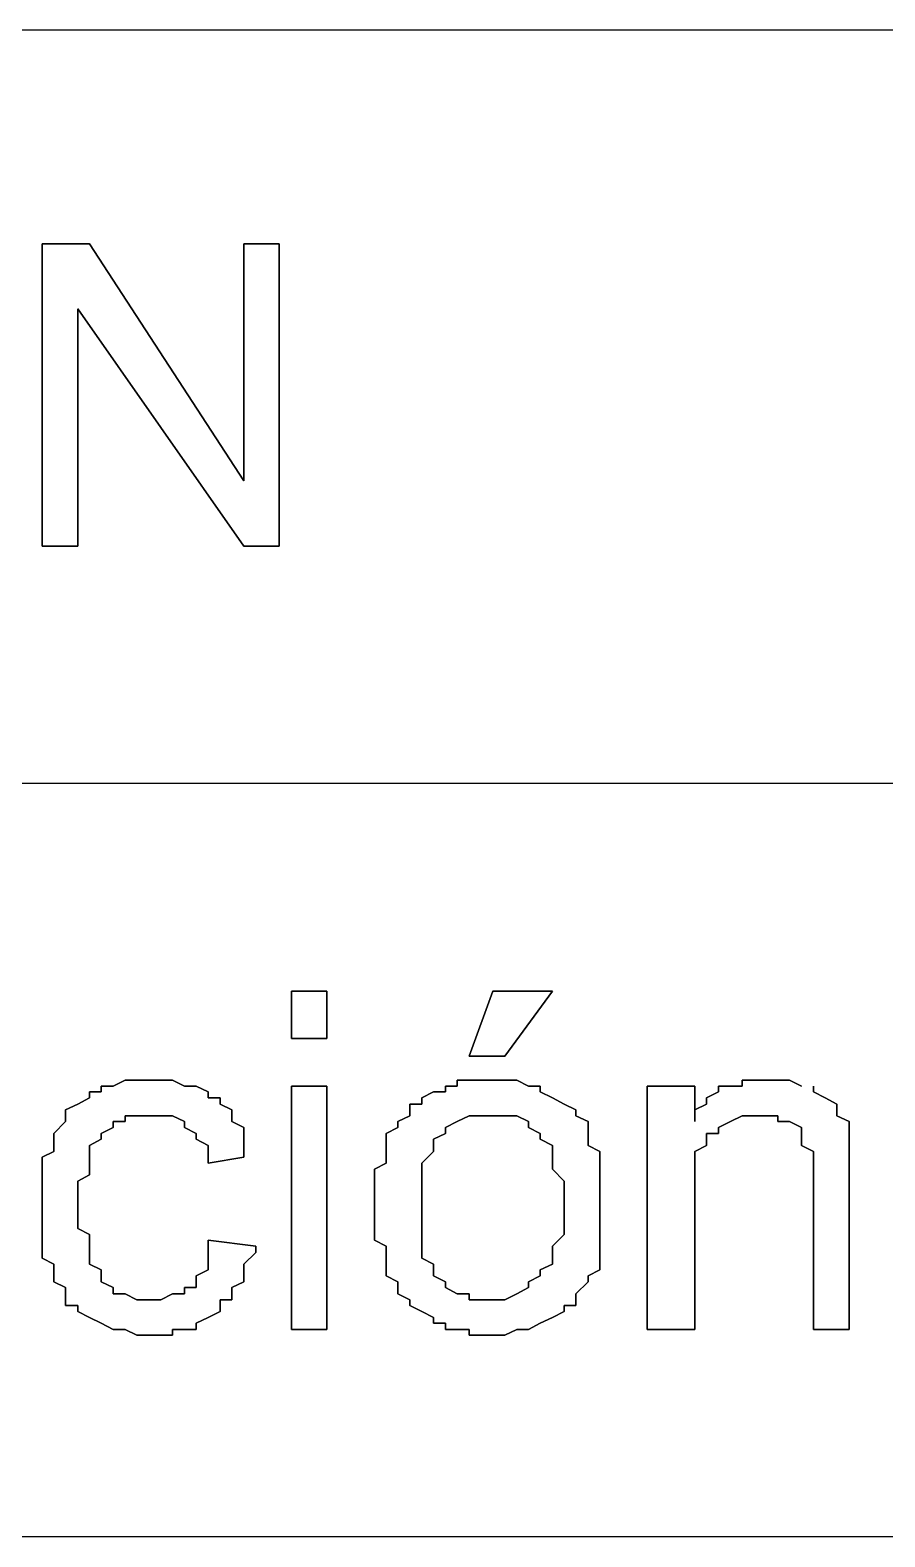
# Model space of a CAD drawing. Header units: metres. Extents: x 2.9 to 42.8, y 1.7 to 28.7.
# Drawn here: x 39.4017 to 39.6558, y 10.3611 to 10.8091 of the extents above; entities that cross this region are included whole.
import ezdxf

# ---------------------------------------------------------------- set-up
doc = ezdxf.new("R2010")
doc.units = ezdxf.units.M
doc.layers.add('NEGRO', color=7, linetype='Continuous')

msp = doc.modelspace()

# ---------------------------------------------------------------- linework, layer by layer
at = {"layer": 'NEGRO', "lineweight": -3}
for points in [[(42.3545, 10.8091), (36.389, 10.8091)], [(39.4194, 10.7456), (39.4053, 10.7456), (39.4194, 10.7456)], [(39.4053, 10.7456), (39.4053, 10.6557), (39.4053, 10.7456)], [(39.4653, 10.6751), (39.4194, 10.7456), (39.4653, 10.6751)], [(39.4758, 10.7456), (39.4653, 10.7456), (39.4758, 10.7456)], [(39.4653, 10.7456), (39.4653, 10.6751), (39.4653, 10.7456)], [(39.4758, 10.6557), (39.4758, 10.7456), (39.4758, 10.6557)], [(39.4159, 10.6557), (39.4159, 10.7262), (39.4159, 10.6557)], [(39.4159, 10.7262), (39.4653, 10.6557), (39.4159, 10.7262)], [(39.4053, 10.6557), (39.4159, 10.6557), (39.4053, 10.6557)], [(39.4653, 10.6557), (39.4758, 10.6557), (39.4653, 10.6557)], [(42.3545, 10.5851), (36.389, 10.5851)], [(39.4899, 10.5234), (39.4794, 10.5234), (39.4899, 10.5234)], [(39.4794, 10.5234), (39.4794, 10.5093), (39.4794, 10.5234)], [(39.4899, 10.5093), (39.4899, 10.5234), (39.4899, 10.5093)], [(39.5393, 10.5234), (39.5323, 10.504), (39.5393, 10.5234)], [(39.557, 10.5234), (39.5393, 10.5234), (39.557, 10.5234)], [(39.5429, 10.504), (39.557, 10.5234), (39.5429, 10.504)], [(39.4794, 10.5093), (39.4899, 10.5093), (39.4794, 10.5093)], [(39.5323, 10.504), (39.5429, 10.504), (39.5323, 10.504)], [(39.43, 10.4969), (39.4264, 10.4951), (39.43, 10.4969)], [(39.4335, 10.4969), (39.43, 10.4969), (39.4335, 10.4969)], [(39.437, 10.4969), (39.4335, 10.4969), (39.437, 10.4969)], [(39.4406, 10.4969), (39.437, 10.4969), (39.4406, 10.4969)], [(39.4441, 10.4969), (39.4406, 10.4969), (39.4441, 10.4969)], [(39.4476, 10.4951), (39.4441, 10.4969), (39.4476, 10.4951)], [(39.5323, 10.4969), (39.5287, 10.4969), (39.5323, 10.4969)], [(39.5287, 10.4969), (39.5287, 10.4951), (39.5287, 10.4969)], [(39.5358, 10.4969), (39.5323, 10.4969), (39.5358, 10.4969)], [(39.5393, 10.4969), (39.5358, 10.4969), (39.5393, 10.4969)], [(39.5429, 10.4969), (39.5393, 10.4969), (39.5429, 10.4969)], [(39.5464, 10.4969), (39.5429, 10.4969), (39.5464, 10.4969)], [(39.5499, 10.4951), (39.5464, 10.4969), (39.5499, 10.4951)], [(39.6169, 10.4969), (39.6134, 10.4969), (39.6169, 10.4969)], [(39.6134, 10.4969), (39.6134, 10.4951), (39.6134, 10.4969)], [(39.6205, 10.4969), (39.6169, 10.4969), (39.6205, 10.4969)], [(39.624, 10.4969), (39.6205, 10.4969), (39.624, 10.4969)], [(39.6275, 10.4969), (39.624, 10.4969), (39.6275, 10.4969)], [(39.6311, 10.4951), (39.6275, 10.4969), (39.6311, 10.4951)], [(39.4229, 10.4934), (39.4194, 10.4934), (39.4229, 10.4934)], [(39.4194, 10.4934), (39.4194, 10.4916), (39.4194, 10.4934)], [(39.4264, 10.4951), (39.4229, 10.4951), (39.4264, 10.4951)], [(39.4229, 10.4951), (39.4229, 10.4934), (39.4229, 10.4951)], [(39.4511, 10.4951), (39.4476, 10.4951), (39.4511, 10.4951)], [(39.4547, 10.4934), (39.4511, 10.4951), (39.4547, 10.4934)], [(39.4547, 10.4916), (39.4547, 10.4934), (39.4547, 10.4916)], [(39.4899, 10.4951), (39.4794, 10.4951), (39.4899, 10.4951)], [(39.4794, 10.4951), (39.4794, 10.4228), (39.4794, 10.4951)], [(39.4899, 10.4228), (39.4899, 10.4951), (39.4899, 10.4228)], [(39.5217, 10.4934), (39.5182, 10.4916), (39.5217, 10.4934)], [(39.5252, 10.4934), (39.5217, 10.4934), (39.5252, 10.4934)], [(39.5287, 10.4951), (39.5252, 10.4951), (39.5287, 10.4951)], [(39.5252, 10.4951), (39.5252, 10.4934), (39.5252, 10.4951)], [(39.5534, 10.4951), (39.5499, 10.4951), (39.5534, 10.4951)], [(39.5534, 10.4934), (39.5534, 10.4951), (39.5534, 10.4934)], [(39.557, 10.4916), (39.5534, 10.4934), (39.557, 10.4916)], [(39.5993, 10.4951), (39.5852, 10.4951), (39.5993, 10.4951)], [(39.5852, 10.4951), (39.5852, 10.4228), (39.5852, 10.4951)], [(39.5993, 10.4846), (39.5993, 10.4951), (39.5993, 10.4846)], [(39.6064, 10.4934), (39.6028, 10.4916), (39.6064, 10.4934)], [(39.6099, 10.4951), (39.6064, 10.4951), (39.6099, 10.4951)], [(39.6064, 10.4951), (39.6064, 10.4934), (39.6064, 10.4951)], [(39.6134, 10.4951), (39.6099, 10.4951), (39.6134, 10.4951)], [(39.6346, 10.4934), (39.6346, 10.4951), (39.6346, 10.4934)], [(39.6381, 10.4916), (39.6346, 10.4934), (39.6381, 10.4916)], [(39.4159, 10.4898), (39.4123, 10.4881), (39.4159, 10.4898)], [(39.4123, 10.4881), (39.4123, 10.4863), (39.4123, 10.4881)], [(39.4194, 10.4916), (39.4159, 10.4898), (39.4194, 10.4916)], [(39.4582, 10.4916), (39.4547, 10.4916), (39.4582, 10.4916)], [(39.4582, 10.4898), (39.4582, 10.4916), (39.4582, 10.4898)], [(39.4617, 10.4881), (39.4582, 10.4898), (39.4617, 10.4881)], [(39.4617, 10.4863), (39.4617, 10.4881), (39.4617, 10.4863)], [(39.5182, 10.4898), (39.5146, 10.4898), (39.5182, 10.4898)], [(39.5146, 10.4898), (39.5146, 10.4881), (39.5146, 10.4898)], [(39.5146, 10.4881), (39.5146, 10.4863), (39.5146, 10.4881)], [(39.5182, 10.4916), (39.5182, 10.4898), (39.5182, 10.4916)], [(39.5605, 10.4898), (39.557, 10.4916), (39.5605, 10.4898)], [(39.564, 10.4881), (39.5605, 10.4898), (39.564, 10.4881)], [(39.564, 10.4863), (39.564, 10.4881), (39.564, 10.4863)], [(39.6028, 10.4898), (39.5993, 10.4881), (39.6028, 10.4898)], [(39.5993, 10.4881), (39.5993, 10.4863), (39.5993, 10.4881)], [(39.6028, 10.4916), (39.6028, 10.4898), (39.6028, 10.4916)], [(39.6416, 10.4898), (39.6381, 10.4916), (39.6416, 10.4898)], [(39.6416, 10.4881), (39.6416, 10.4898), (39.6416, 10.4881)], [(39.6416, 10.4863), (39.6416, 10.4881), (39.6416, 10.4863)], [(39.4123, 10.4846), (39.4088, 10.481), (39.4123, 10.4846)], [(39.4123, 10.4863), (39.4123, 10.4846), (39.4123, 10.4863)], [(39.4264, 10.4828), (39.4264, 10.4846), (39.4264, 10.4828)], [(39.4264, 10.4846), (39.43, 10.4846), (39.4264, 10.4846)], [(39.43, 10.4846), (39.43, 10.4863), (39.43, 10.4846)], [(39.43, 10.4863), (39.4335, 10.4863), (39.43, 10.4863)], [(39.4335, 10.4863), (39.437, 10.4863), (39.4335, 10.4863)], [(39.437, 10.4863), (39.4406, 10.4863), (39.437, 10.4863)], [(39.4406, 10.4863), (39.4441, 10.4863), (39.4406, 10.4863)], [(39.4441, 10.4863), (39.4476, 10.4846), (39.4441, 10.4863)], [(39.4476, 10.4846), (39.4476, 10.4828), (39.4476, 10.4846)], [(39.4617, 10.4846), (39.4617, 10.4863), (39.4617, 10.4846)], [(39.4653, 10.4828), (39.4617, 10.4846), (39.4653, 10.4828)], [(39.5146, 10.4863), (39.5111, 10.4846), (39.5146, 10.4863)], [(39.5111, 10.4846), (39.5111, 10.4828), (39.5111, 10.4846)], [(39.5252, 10.4828), (39.5287, 10.4846), (39.5252, 10.4828)], [(39.5287, 10.4846), (39.5323, 10.4863), (39.5287, 10.4846)], [(39.5323, 10.4863), (39.5358, 10.4863), (39.5323, 10.4863)], [(39.5358, 10.4863), (39.5393, 10.4863), (39.5358, 10.4863)], [(39.5393, 10.4863), (39.5429, 10.4863), (39.5393, 10.4863)], [(39.5429, 10.4863), (39.5464, 10.4863), (39.5429, 10.4863)], [(39.5464, 10.4863), (39.5499, 10.4846), (39.5464, 10.4863)], [(39.5499, 10.4846), (39.5499, 10.4828), (39.5499, 10.4846)], [(39.5676, 10.4846), (39.564, 10.4863), (39.5676, 10.4846)], [(39.5676, 10.4828), (39.5676, 10.4846), (39.5676, 10.4828)], [(39.5993, 10.4863), (39.5993, 10.4846), (39.5993, 10.4863)], [(39.6064, 10.4828), (39.6099, 10.4846), (39.6064, 10.4828)], [(39.6099, 10.4846), (39.6134, 10.4863), (39.6099, 10.4846)], [(39.6134, 10.4863), (39.6169, 10.4863), (39.6134, 10.4863)], [(39.6169, 10.4863), (39.6205, 10.4863), (39.6169, 10.4863)], [(39.6205, 10.4863), (39.624, 10.4863), (39.6205, 10.4863)], [(39.624, 10.4863), (39.624, 10.4846), (39.624, 10.4863)], [(39.624, 10.4846), (39.6275, 10.4846), (39.624, 10.4846)], [(39.6275, 10.4846), (39.6311, 10.4828), (39.6275, 10.4846)], [(39.6452, 10.4846), (39.6416, 10.4863), (39.6452, 10.4846)], [(39.6452, 10.4828), (39.6452, 10.4846), (39.6452, 10.4828)], [(39.4088, 10.481), (39.4088, 10.4793), (39.4088, 10.481)], [(39.4088, 10.4793), (39.4088, 10.4775), (39.4088, 10.4793)], [(39.4194, 10.4775), (39.4229, 10.4793), (39.4194, 10.4775)], [(39.4229, 10.481), (39.4264, 10.4828), (39.4229, 10.481)], [(39.4229, 10.4793), (39.4229, 10.481), (39.4229, 10.4793)], [(39.4476, 10.4828), (39.4511, 10.481), (39.4476, 10.4828)], [(39.4511, 10.481), (39.4511, 10.4793), (39.4511, 10.481)], [(39.4511, 10.4793), (39.4547, 10.4775), (39.4511, 10.4793)], [(39.4653, 10.4793), (39.4653, 10.4828), (39.4653, 10.4793)], [(39.4653, 10.4775), (39.4653, 10.4793), (39.4653, 10.4775)], [(39.5111, 10.4828), (39.5076, 10.481), (39.5111, 10.4828)], [(39.5076, 10.481), (39.5076, 10.4793), (39.5076, 10.481)], [(39.5076, 10.4793), (39.5076, 10.4775), (39.5076, 10.4793)], [(39.5217, 10.4793), (39.5252, 10.481), (39.5217, 10.4793)], [(39.5217, 10.4775), (39.5217, 10.4793), (39.5217, 10.4775)], [(39.5252, 10.481), (39.5252, 10.4828), (39.5252, 10.481)], [(39.5499, 10.4828), (39.5534, 10.481), (39.5499, 10.4828)], [(39.5534, 10.481), (39.5534, 10.4793), (39.5534, 10.481)], [(39.5534, 10.4793), (39.557, 10.4775), (39.5534, 10.4793)], [(39.5676, 10.481), (39.5676, 10.4828), (39.5676, 10.481)], [(39.5676, 10.4775), (39.5676, 10.481), (39.5676, 10.4775)], [(39.6028, 10.4793), (39.6028, 10.481), (39.6028, 10.4793)], [(39.6028, 10.481), (39.6064, 10.481), (39.6028, 10.481)], [(39.6028, 10.4775), (39.6028, 10.4793), (39.6028, 10.4775)], [(39.6064, 10.481), (39.6064, 10.4828), (39.6064, 10.481)], [(39.6311, 10.4828), (39.6311, 10.481), (39.6311, 10.4828)], [(39.6311, 10.481), (39.6311, 10.4775), (39.6311, 10.481)], [(39.6452, 10.4793), (39.6452, 10.4828), (39.6452, 10.4793)], [(39.6452, 10.4775), (39.6452, 10.4793), (39.6452, 10.4775)], [(39.4088, 10.4757), (39.4053, 10.474), (39.4088, 10.4757)], [(39.4088, 10.4775), (39.4088, 10.4757), (39.4088, 10.4775)], [(39.4194, 10.4757), (39.4194, 10.4775), (39.4194, 10.4757)], [(39.4194, 10.474), (39.4194, 10.4757), (39.4194, 10.474)], [(39.4547, 10.4775), (39.4547, 10.4757), (39.4547, 10.4775)], [(39.4547, 10.4757), (39.4547, 10.4722), (39.4547, 10.4757)], [(39.4653, 10.4757), (39.4653, 10.4775), (39.4653, 10.4757)], [(39.4653, 10.474), (39.4653, 10.4757), (39.4653, 10.474)], [(39.5076, 10.4775), (39.5076, 10.474), (39.5076, 10.4775)], [(39.5182, 10.4722), (39.5217, 10.4757), (39.5182, 10.4722)], [(39.5217, 10.4757), (39.5217, 10.4775), (39.5217, 10.4757)], [(39.557, 10.4775), (39.557, 10.4757), (39.557, 10.4775)], [(39.557, 10.4757), (39.557, 10.474), (39.557, 10.4757)], [(39.5711, 10.4757), (39.5676, 10.4775), (39.5711, 10.4757)], [(39.5711, 10.474), (39.5711, 10.4757), (39.5711, 10.474)], [(39.5993, 10.4757), (39.6028, 10.4775), (39.5993, 10.4757)], [(39.5993, 10.4722), (39.5993, 10.4757), (39.5993, 10.4722)], [(39.6311, 10.4775), (39.6346, 10.4757), (39.6311, 10.4775)], [(39.6346, 10.4757), (39.6346, 10.4722), (39.6346, 10.4757)], [(39.6452, 10.4757), (39.6452, 10.4775), (39.6452, 10.4757)], [(39.6452, 10.474), (39.6452, 10.4757), (39.6452, 10.474)], [(39.4053, 10.474), (39.4053, 10.4722), (39.4053, 10.474)], [(39.4053, 10.4722), (39.4053, 10.4687), (39.4053, 10.4722)], [(39.4194, 10.4704), (39.4194, 10.474), (39.4194, 10.4704)], [(39.4194, 10.4687), (39.4194, 10.4704), (39.4194, 10.4687)], [(39.4547, 10.4722), (39.4653, 10.474), (39.4547, 10.4722)], [(39.5076, 10.4722), (39.5041, 10.4704), (39.5076, 10.4722)], [(39.5041, 10.4704), (39.5041, 10.4669), (39.5041, 10.4704)], [(39.5076, 10.474), (39.5076, 10.4722), (39.5076, 10.474)], [(39.5182, 10.4704), (39.5182, 10.4722), (39.5182, 10.4704)], [(39.5182, 10.4687), (39.5182, 10.4704), (39.5182, 10.4687)], [(39.557, 10.474), (39.557, 10.4722), (39.557, 10.474)], [(39.557, 10.4722), (39.557, 10.4704), (39.557, 10.4722)], [(39.557, 10.4704), (39.5605, 10.4669), (39.557, 10.4704)], [(39.5711, 10.4722), (39.5711, 10.474), (39.5711, 10.4722)], [(39.5711, 10.4687), (39.5711, 10.4722), (39.5711, 10.4687)], [(39.5993, 10.4704), (39.5993, 10.4722), (39.5993, 10.4704)], [(39.5993, 10.4669), (39.5993, 10.4704), (39.5993, 10.4669)], [(39.6346, 10.4722), (39.6346, 10.4704), (39.6346, 10.4722)], [(39.6346, 10.4704), (39.6346, 10.4669), (39.6346, 10.4704)], [(39.6452, 10.4704), (39.6452, 10.474), (39.6452, 10.4704)], [(39.6452, 10.4669), (39.6452, 10.4704), (39.6452, 10.4669)], [(39.4053, 10.4687), (39.4053, 10.4669), (39.4053, 10.4687)], [(39.4053, 10.4669), (39.4053, 10.4634), (39.4053, 10.4669)], [(39.4159, 10.4669), (39.4194, 10.4687), (39.4159, 10.4669)], [(39.4159, 10.4634), (39.4159, 10.4669), (39.4159, 10.4634)], [(39.5041, 10.4669), (39.5041, 10.4652), (39.5041, 10.4669)], [(39.5182, 10.4652), (39.5182, 10.4687), (39.5182, 10.4652)], [(39.5605, 10.4669), (39.5605, 10.4652), (39.5605, 10.4669)], [(39.5711, 10.4669), (39.5711, 10.4687), (39.5711, 10.4669)], [(39.5711, 10.4634), (39.5711, 10.4669), (39.5711, 10.4634)], [(39.5993, 10.4652), (39.5993, 10.4669), (39.5993, 10.4652)], [(39.6346, 10.4669), (39.6346, 10.4228), (39.6346, 10.4669)], [(39.6452, 10.4228), (39.6452, 10.4669), (39.6452, 10.4228)], [(39.4053, 10.4634), (39.4053, 10.4616), (39.4053, 10.4634)], [(39.4053, 10.4616), (39.4053, 10.4599), (39.4053, 10.4616)], [(39.4159, 10.4599), (39.4159, 10.4634), (39.4159, 10.4599)], [(39.5041, 10.4652), (39.5041, 10.4616), (39.5041, 10.4652)], [(39.5041, 10.4616), (39.5041, 10.4599), (39.5041, 10.4616)], [(39.5182, 10.4634), (39.5182, 10.4652), (39.5182, 10.4634)], [(39.5182, 10.4599), (39.5182, 10.4634), (39.5182, 10.4599)], [(39.5605, 10.4652), (39.5605, 10.4634), (39.5605, 10.4652)], [(39.5605, 10.4634), (39.5605, 10.4599), (39.5605, 10.4634)], [(39.5711, 10.4616), (39.5711, 10.4634), (39.5711, 10.4616)], [(39.5711, 10.4599), (39.5711, 10.4616), (39.5711, 10.4599)], [(39.5993, 10.4634), (39.5993, 10.4652), (39.5993, 10.4634)], [(39.5993, 10.4228), (39.5993, 10.4634), (39.5993, 10.4228)], [(39.4053, 10.4599), (39.4053, 10.4563), (39.4053, 10.4599)], [(39.4159, 10.4563), (39.4159, 10.4599), (39.4159, 10.4563)], [(39.5041, 10.4599), (39.5041, 10.4563), (39.5041, 10.4599)], [(39.5182, 10.4563), (39.5182, 10.4599), (39.5182, 10.4563)], [(39.5605, 10.4599), (39.5605, 10.4581), (39.5605, 10.4599)], [(39.5605, 10.4581), (39.5605, 10.4546), (39.5605, 10.4581)], [(39.5711, 10.4581), (39.5711, 10.4599), (39.5711, 10.4581)], [(39.5711, 10.4546), (39.5711, 10.4581), (39.5711, 10.4546)], [(39.4053, 10.4563), (39.4053, 10.4546), (39.4053, 10.4563)], [(39.4053, 10.4546), (39.4053, 10.451), (39.4053, 10.4546)], [(39.4159, 10.4528), (39.4159, 10.4563), (39.4159, 10.4528)], [(39.4194, 10.451), (39.4159, 10.4528), (39.4194, 10.451)], [(39.5041, 10.4563), (39.5041, 10.4546), (39.5041, 10.4563)], [(39.5041, 10.4546), (39.5041, 10.451), (39.5041, 10.4546)], [(39.5182, 10.4528), (39.5182, 10.4563), (39.5182, 10.4528)], [(39.5182, 10.451), (39.5182, 10.4528), (39.5182, 10.451)], [(39.5605, 10.4546), (39.5605, 10.4528), (39.5605, 10.4546)], [(39.5605, 10.4528), (39.5605, 10.451), (39.5605, 10.4528)], [(39.5711, 10.4528), (39.5711, 10.4546), (39.5711, 10.4528)], [(39.5711, 10.4493), (39.5711, 10.4528), (39.5711, 10.4493)], [(39.4053, 10.451), (39.4053, 10.4493), (39.4053, 10.451)], [(39.4053, 10.4493), (39.4053, 10.4475), (39.4053, 10.4493)], [(39.4053, 10.4475), (39.4053, 10.444), (39.4053, 10.4475)], [(39.4194, 10.4475), (39.4194, 10.451), (39.4194, 10.4475)], [(39.4194, 10.4457), (39.4194, 10.4475), (39.4194, 10.4457)], [(39.4547, 10.4493), (39.4547, 10.4457), (39.4547, 10.4493)], [(39.4688, 10.4475), (39.4547, 10.4493), (39.4688, 10.4475)], [(39.4688, 10.4457), (39.4688, 10.4475), (39.4688, 10.4457)], [(39.5041, 10.451), (39.5041, 10.4493), (39.5041, 10.451)], [(39.5041, 10.4493), (39.5076, 10.4475), (39.5041, 10.4493)], [(39.5076, 10.4475), (39.5076, 10.444), (39.5076, 10.4475)], [(39.5182, 10.4493), (39.5182, 10.451), (39.5182, 10.4493)], [(39.5182, 10.4457), (39.5182, 10.4493), (39.5182, 10.4457)], [(39.5605, 10.451), (39.557, 10.4475), (39.5605, 10.451)], [(39.557, 10.4475), (39.557, 10.4457), (39.557, 10.4475)], [(39.5711, 10.4475), (39.5711, 10.4493), (39.5711, 10.4475)], [(39.5711, 10.4457), (39.5711, 10.4475), (39.5711, 10.4457)], [(39.4053, 10.444), (39.4088, 10.4422), (39.4053, 10.444)], [(39.4194, 10.444), (39.4194, 10.4457), (39.4194, 10.444)], [(39.4194, 10.4422), (39.4194, 10.444), (39.4194, 10.4422)], [(39.4547, 10.4457), (39.4547, 10.444), (39.4547, 10.4457)], [(39.4547, 10.444), (39.4547, 10.4405), (39.4547, 10.444)], [(39.4653, 10.4422), (39.4688, 10.4457), (39.4653, 10.4422)], [(39.5076, 10.444), (39.5076, 10.4422), (39.5076, 10.444)], [(39.5182, 10.444), (39.5182, 10.4457), (39.5182, 10.444)], [(39.5217, 10.4422), (39.5182, 10.444), (39.5217, 10.4422)], [(39.557, 10.4457), (39.557, 10.444), (39.557, 10.4457)], [(39.557, 10.444), (39.557, 10.4422), (39.557, 10.444)], [(39.5711, 10.4422), (39.5711, 10.4457), (39.5711, 10.4422)], [(39.4088, 10.4422), (39.4088, 10.4405), (39.4088, 10.4422)], [(39.4088, 10.4405), (39.4088, 10.4387), (39.4088, 10.4405)], [(39.4088, 10.4387), (39.4088, 10.4369), (39.4088, 10.4387)], [(39.4229, 10.4405), (39.4194, 10.4422), (39.4229, 10.4405)], [(39.4229, 10.4387), (39.4229, 10.4405), (39.4229, 10.4387)], [(39.4229, 10.4369), (39.4229, 10.4387), (39.4229, 10.4369)], [(39.4547, 10.4405), (39.4511, 10.4387), (39.4547, 10.4405)], [(39.4511, 10.4387), (39.4511, 10.4369), (39.4511, 10.4387)], [(39.4653, 10.4405), (39.4653, 10.4422), (39.4653, 10.4405)], [(39.4653, 10.4387), (39.4653, 10.4405), (39.4653, 10.4387)], [(39.4653, 10.4369), (39.4653, 10.4387), (39.4653, 10.4369)], [(39.5076, 10.4422), (39.5076, 10.4405), (39.5076, 10.4422)], [(39.5076, 10.4405), (39.5076, 10.4387), (39.5076, 10.4405)], [(39.5076, 10.4387), (39.5111, 10.4369), (39.5076, 10.4387)], [(39.5217, 10.4405), (39.5217, 10.4422), (39.5217, 10.4405)], [(39.5217, 10.4387), (39.5217, 10.4405), (39.5217, 10.4387)], [(39.5252, 10.4369), (39.5217, 10.4387), (39.5252, 10.4369)], [(39.5534, 10.4387), (39.5499, 10.4369), (39.5534, 10.4387)], [(39.557, 10.4422), (39.5534, 10.4405), (39.557, 10.4422)], [(39.5534, 10.4405), (39.5534, 10.4387), (39.5534, 10.4405)], [(39.5676, 10.4387), (39.5711, 10.4405), (39.5676, 10.4387)], [(39.5676, 10.4369), (39.5676, 10.4387), (39.5676, 10.4369)], [(39.5711, 10.4405), (39.5711, 10.4422), (39.5711, 10.4405)], [(39.4088, 10.4369), (39.4123, 10.4352), (39.4088, 10.4369)], [(39.4123, 10.4352), (39.4123, 10.4334), (39.4123, 10.4352)], [(39.4264, 10.4352), (39.4229, 10.4369), (39.4264, 10.4352)], [(39.4264, 10.4334), (39.4264, 10.4352), (39.4264, 10.4334)], [(39.4511, 10.4352), (39.4476, 10.4352), (39.4511, 10.4352)], [(39.4476, 10.4352), (39.4476, 10.4334), (39.4476, 10.4352)], [(39.4511, 10.4369), (39.4511, 10.4352), (39.4511, 10.4369)], [(39.4617, 10.4352), (39.4653, 10.4369), (39.4617, 10.4352)], [(39.4617, 10.4316), (39.4617, 10.4352), (39.4617, 10.4316)], [(39.5111, 10.4369), (39.5111, 10.4352), (39.5111, 10.4369)], [(39.5111, 10.4352), (39.5111, 10.4334), (39.5111, 10.4352)], [(39.5252, 10.4352), (39.5252, 10.4369), (39.5252, 10.4352)], [(39.5287, 10.4334), (39.5252, 10.4352), (39.5287, 10.4334)], [(39.5499, 10.4352), (39.5464, 10.4334), (39.5499, 10.4352)], [(39.5499, 10.4369), (39.5499, 10.4352), (39.5499, 10.4369)], [(39.564, 10.4334), (39.5676, 10.4369), (39.564, 10.4334)], [(39.4123, 10.4334), (39.4123, 10.4316), (39.4123, 10.4334)], [(39.4123, 10.4316), (39.4123, 10.4299), (39.4123, 10.4316)], [(39.4123, 10.4299), (39.4159, 10.4299), (39.4123, 10.4299)], [(39.4159, 10.4299), (39.4159, 10.4281), (39.4159, 10.4299)], [(39.43, 10.4334), (39.4264, 10.4334), (39.43, 10.4334)], [(39.4335, 10.4316), (39.43, 10.4334), (39.4335, 10.4316)], [(39.437, 10.4316), (39.4335, 10.4316), (39.437, 10.4316)], [(39.4406, 10.4316), (39.437, 10.4316), (39.4406, 10.4316)], [(39.4441, 10.4334), (39.4406, 10.4316), (39.4441, 10.4334)], [(39.4476, 10.4334), (39.4441, 10.4334), (39.4476, 10.4334)], [(39.4582, 10.4299), (39.4582, 10.4316), (39.4582, 10.4299)], [(39.4582, 10.4316), (39.4617, 10.4316), (39.4582, 10.4316)], [(39.4582, 10.4281), (39.4582, 10.4299), (39.4582, 10.4281)], [(39.5111, 10.4334), (39.5146, 10.4316), (39.5111, 10.4334)], [(39.5146, 10.4316), (39.5146, 10.4299), (39.5146, 10.4316)], [(39.5146, 10.4299), (39.5182, 10.4281), (39.5146, 10.4299)], [(39.5323, 10.4334), (39.5287, 10.4334), (39.5323, 10.4334)], [(39.5323, 10.4316), (39.5323, 10.4334), (39.5323, 10.4316)], [(39.5358, 10.4316), (39.5323, 10.4316), (39.5358, 10.4316)], [(39.5393, 10.4316), (39.5358, 10.4316), (39.5393, 10.4316)], [(39.5429, 10.4316), (39.5393, 10.4316), (39.5429, 10.4316)], [(39.5464, 10.4334), (39.5429, 10.4316), (39.5464, 10.4334)], [(39.5605, 10.4281), (39.5605, 10.4299), (39.5605, 10.4281)], [(39.5605, 10.4299), (39.564, 10.4299), (39.5605, 10.4299)], [(39.564, 10.4316), (39.564, 10.4334), (39.564, 10.4316)], [(39.564, 10.4299), (39.564, 10.4316), (39.564, 10.4299)], [(39.4159, 10.4281), (39.4194, 10.4263), (39.4159, 10.4281)], [(39.4194, 10.4263), (39.4229, 10.4246), (39.4194, 10.4263)], [(39.4511, 10.4246), (39.4547, 10.4263), (39.4511, 10.4246)], [(39.4547, 10.4263), (39.4582, 10.4281), (39.4547, 10.4263)], [(39.5182, 10.4281), (39.5217, 10.4263), (39.5182, 10.4281)], [(39.5217, 10.4263), (39.5217, 10.4246), (39.5217, 10.4263)], [(39.5534, 10.4246), (39.557, 10.4263), (39.5534, 10.4246)], [(39.557, 10.4263), (39.5605, 10.4281), (39.557, 10.4263)], [(39.4229, 10.4246), (39.4264, 10.4228), (39.4229, 10.4246)], [(39.4264, 10.4228), (39.43, 10.4228), (39.4264, 10.4228)], [(39.43, 10.4228), (39.4335, 10.4211), (39.43, 10.4228)], [(39.4335, 10.4211), (39.437, 10.4211), (39.4335, 10.4211)], [(39.437, 10.4211), (39.4406, 10.4211), (39.437, 10.4211)], [(39.4406, 10.4211), (39.4441, 10.4211), (39.4406, 10.4211)], [(39.4441, 10.4211), (39.4441, 10.4228), (39.4441, 10.4211)], [(39.4441, 10.4228), (39.4476, 10.4228), (39.4441, 10.4228)], [(39.4476, 10.4228), (39.4511, 10.4228), (39.4476, 10.4228)], [(39.4511, 10.4228), (39.4511, 10.4246), (39.4511, 10.4228)], [(39.4794, 10.4228), (39.4899, 10.4228), (39.4794, 10.4228)], [(39.5217, 10.4246), (39.5252, 10.4246), (39.5217, 10.4246)], [(39.5252, 10.4246), (39.5252, 10.4228), (39.5252, 10.4246)], [(39.5252, 10.4228), (39.5287, 10.4228), (39.5252, 10.4228)], [(39.5287, 10.4228), (39.5323, 10.4228), (39.5287, 10.4228)], [(39.5323, 10.4228), (39.5323, 10.4211), (39.5323, 10.4228)], [(39.5323, 10.4211), (39.5358, 10.4211), (39.5323, 10.4211)], [(39.5358, 10.4211), (39.5393, 10.4211), (39.5358, 10.4211)], [(39.5393, 10.4211), (39.5429, 10.4211), (39.5393, 10.4211)], [(39.5429, 10.4211), (39.5464, 10.4228), (39.5429, 10.4211)], [(39.5464, 10.4228), (39.5499, 10.4228), (39.5464, 10.4228)], [(39.5499, 10.4228), (39.5534, 10.4246), (39.5499, 10.4228)], [(39.5852, 10.4228), (39.5993, 10.4228), (39.5852, 10.4228)], [(39.6346, 10.4228), (39.6452, 10.4228), (39.6346, 10.4228)], [(42.3545, 10.3611), (36.389, 10.3611)]]:
    msp.add_lwpolyline(points, dxfattribs=at)

doc.saveas('drawing.dxf')
